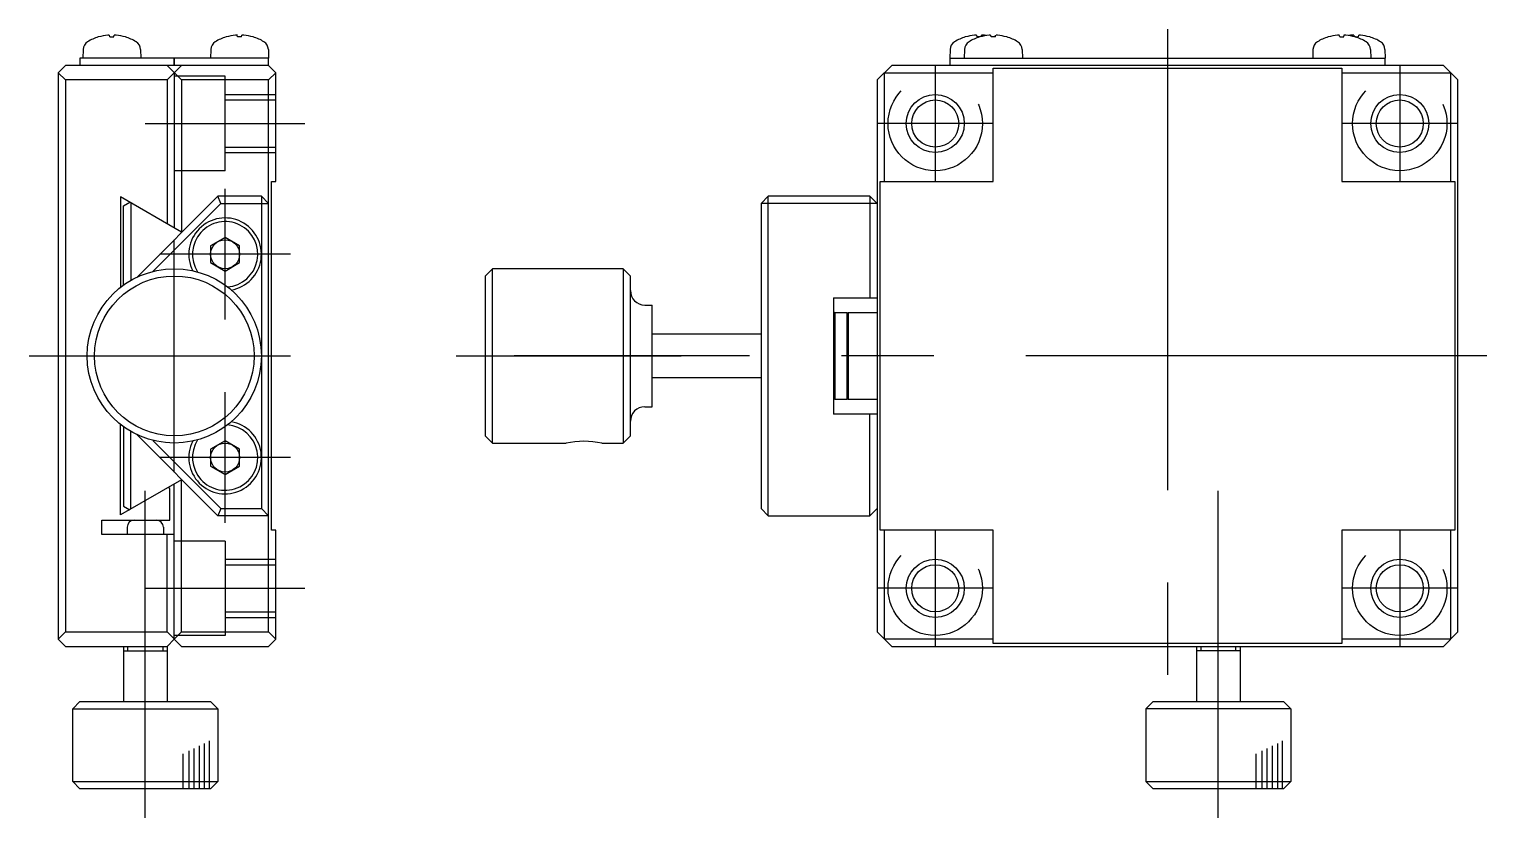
# Model space of a CAD drawing. Extents: x 1 to 234, y 0 to 160.
# Drawn here: x 133.3 to 233.7, y 69.1 to 123.4 of the extents above; entities that cross this region are included whole.
import ezdxf

# ---------------------------------------------------------------- set-up
doc = ezdxf.new("R2010")
doc.units = 0
doc.linetypes.add('CENTER', pattern=[50.8, 31.75, -6.35, 6.35, -6.35])
doc.linetypes.add('DASHED', pattern=[19.05, 12.7, -6.35])
doc.layers.get('0').update_dxf_attribs({"linetype": 'CONTINUOUS'})
doc.layers.add('CENTER', color=1, linetype='CENTER')

msp = doc.modelspace()

# ---------------------------------------------------------------- linework, layer by layer
at = {"color": 7, "linetype": 'CONTINUOUS'}
for p, q in [((138.07, 122.86), (138.07, 122.86)), ((138.85, 122.86), (138.83, 122.98)), ((138.85, 122.86), (139.13, 122.86)), ((139.13, 122.86), (139.15, 122.98)), ((139.91, 122.86), (139.91, 122.86)), ((146.87, 122.86), (146.87, 122.86)), ((147.65, 122.86), (147.63, 122.98)), ((147.93, 122.86), (147.65, 122.86)), ((147.93, 122.86), (147.95, 122.98)), ((148.71, 122.86), (148.71, 122.86)), ((197.79, 122.86), (197.79, 122.86)), ((198.54, 122.98), (198.57, 122.86)), ((198.79, 122.86), (198.57, 122.86)), ((198.79, 122.86), (198.79, 122.86)), ((198.87, 122.98), (198.85, 122.88)), ((199.57, 122.86), (199.54, 122.98)), ((199.85, 122.86), (199.57, 122.86)), ((199.85, 122.86), (199.87, 122.98)), ((200.63, 122.86), (200.62, 122.86)), ((222.79, 122.86), (222.79, 122.86)), ((223.57, 122.86), (223.54, 122.98)), ((223.57, 122.86), (223.85, 122.86)), ((223.85, 122.86), (223.87, 122.98)), ((224.54, 122.98), (224.57, 122.88)), ((224.62, 122.86), (224.85, 122.86)), ((224.62, 122.86), (224.63, 122.86)), ((224.87, 122.98), (224.85, 122.86)), ((225.62, 122.86), (225.63, 122.86)), ((137.01, 122), (136.99, 121.4)), ((140.97, 122), (140.99, 121.4)), ((145.81, 122), (145.79, 121.4)), ((149.77, 122), (149.79, 121.4)), ((196.73, 122), (196.71, 121.4)), ((197.73, 122), (197.71, 121.4)), ((201.69, 122), (201.71, 121.4)), ((221.73, 122), (221.71, 121.4)), ((225.69, 122), (225.71, 121.4)), ((226.69, 122), (226.71, 121.4)), ((135.79, 120.9), (135.29, 120.4)), ((149.79, 120.9), (135.79, 120.9)), ((136.79, 121.4), (136.79, 120.9)), ((149.79, 121.4), (136.79, 121.4)), ((143.79, 119.9), (142.79, 120.9)), ((142.79, 119.9), (143.79, 120.9)), ((143.29, 120.9), (143.29, 121.4)), ((143.29, 121.4), (143.29, 120.9)), ((149.79, 120.9), (149.79, 121.4)), ((150.29, 120.4), (149.79, 120.9)), ((192.71, 120.9), (191.71, 119.9)), ((230.71, 120.9), (192.71, 120.9)), ((196.71, 121.4), (226.71, 121.4)), ((196.71, 121.4), (196.71, 120.9)), ((199.71, 112.9), (199.71, 120.7)), ((199.71, 120.7), (223.71, 120.7)), ((223.71, 120.7), (223.71, 112.9)), ((226.71, 120.9), (226.71, 121.4)), ((231.71, 119.9), (230.71, 120.9)), ((135.29, 120.4), (135.29, 81.4)), ((135.79, 119.9), (135.29, 120.4)), ((142.79, 119.9), (135.79, 119.9)), ((135.79, 119.9), (135.79, 81.9)), ((142.79, 119.9), (142.79, 110)), ((143.29, 120.4), (143.29, 109.71)), ((149.79, 119.9), (143.79, 119.9)), ((143.79, 119.9), (143.79, 109.42)), ((149.79, 119.9), (150.29, 120.4)), ((149.79, 81.9), (149.79, 119.9)), ((150.29, 112.9), (150.29, 120.4)), ((191.71, 119.9), (191.71, 81.9)), ((192.21, 112.9), (192.21, 120.4)), ((192.21, 120.4), (199.71, 120.4)), ((223.71, 120.4), (231.21, 120.4)), ((231.21, 120.4), (231.21, 112.9)), ((231.71, 81.9), (231.71, 119.9)), ((149.99, 88.9), (149.99, 112.9)), ((149.99, 112.9), (150.29, 112.9)), ((191.91, 88.9), (191.91, 112.9)), ((191.91, 112.9), (199.71, 112.9)), ((223.71, 112.9), (231.51, 112.9)), ((231.51, 112.9), (231.51, 88.9)), ((143.79, 109.42), (139.59, 111.85)), ((139.59, 111.85), (139.59, 105.62)), ((139.79, 111.23), (140.23, 111.48)), ((146.29, 111.9), (140.71, 106.31)), ((149.29, 111.9), (146.29, 111.9)), ((146.5, 111.4), (146.29, 111.9)), ((149.29, 111.9), (149.29, 90.4)), ((149.29, 111.9), (149.79, 111.4)), ((184.21, 111.9), (183.71, 111.4)), ((191.21, 111.9), (184.21, 111.9)), ((184.21, 89.9), (184.21, 111.9)), ((191.21, 111.9), (191.71, 111.4)), ((191.21, 111.9), (191.21, 104.9)), ((139.79, 105.77), (139.79, 111.23)), ((140.29, 111.44), (140.29, 106.09)), ((141.81, 106.71), (146.5, 111.4)), ((146.5, 111.4), (149.79, 111.4)), ((183.71, 111.4), (183.71, 90.4)), ((191.71, 111.4), (183.71, 111.4)), ((146.79, 109.05), (145.79, 108.47)), ((145.79, 108.47), (145.79, 107.32)), ((147.79, 108.47), (146.79, 109.05)), ((147.79, 107.32), (147.79, 108.47)), ((145.79, 107.32), (146.79, 106.74)), ((146.79, 106.74), (147.79, 107.32)), ((165.21, 106.9), (164.71, 106.4)), ((174.21, 106.9), (165.21, 106.9)), ((165.21, 94.9), (165.21, 106.9)), ((174.71, 106.4), (174.21, 106.9)), ((174.21, 106.9), (174.21, 94.9)), ((164.71, 106.4), (164.71, 95.4)), ((174.71, 95.4), (174.71, 106.4)), ((188.71, 104.9), (188.71, 96.9)), ((188.71, 104.9), (191.71, 104.9)), ((175.71, 104.4), (176.21, 104.4)), ((176.21, 97.4), (176.21, 104.4)), ((188.81, 103.9), (188.71, 103.8)), ((188.81, 97.9), (188.81, 103.9)), ((188.81, 103.9), (189.61, 103.9)), ((189.61, 103.9), (189.71, 103.8)), ((189.61, 103.9), (189.61, 97.9)), ((189.71, 103.9), (189.71, 97.9)), ((189.71, 103.9), (191.71, 103.9)), ((183.71, 102.4), (176.21, 102.4)), ((183.71, 99.4), (176.21, 99.4)), ((188.81, 97.9), (188.71, 98)), ((189.61, 97.9), (188.81, 97.9)), ((189.71, 98), (189.61, 97.9)), ((191.71, 97.9), (189.71, 97.9)), ((175.71, 97.4), (176.21, 97.4)), ((191.71, 96.9), (188.71, 96.9)), ((191.21, 89.9), (191.21, 96.9)), ((139.59, 89.95), (139.59, 96.17)), ((139.79, 96.02), (139.79, 90.56)), ((140.29, 90.35), (140.29, 95.7)), ((146.29, 89.9), (140.71, 95.48)), ((164.71, 95.4), (165.21, 94.9)), ((174.21, 94.9), (174.71, 95.4)), ((141.81, 95.08), (146.5, 90.4)), ((146.79, 95.05), (145.79, 94.47)), ((145.79, 94.47), (145.79, 93.32)), ((147.79, 94.47), (146.79, 95.05)), ((147.79, 93.32), (147.79, 94.47)), ((165.21, 94.9), (170.28, 94.9)), ((172.74, 94.9), (174.21, 94.9)), ((145.79, 93.32), (146.79, 92.74)), ((146.79, 92.74), (147.79, 93.32)), ((143.79, 92.37), (139.59, 89.95)), ((142.99, 91.76), (142.86, 91.83)), ((142.99, 89.6), (142.99, 91.76)), ((143.29, 81.4), (143.29, 92.08)), ((143.79, 81.9), (143.79, 92.37)), ((139.79, 90.56), (140.23, 90.31)), ((146.5, 90.4), (146.29, 89.9)), ((146.5, 90.4), (149.29, 90.4)), ((149.29, 90.4), (149.79, 89.9)), ((183.71, 90.4), (184.21, 89.9)), ((191.71, 90.4), (191.21, 89.9)), ((138.29, 88.6), (138.29, 89.6)), ((138.29, 89.6), (142.99, 89.6)), ((149.79, 89.9), (146.29, 89.9)), ((184.21, 89.9), (191.21, 89.9)), ((143.29, 88.6), (138.29, 88.6)), ((140.04, 89.1), (140.04, 88.6)), ((142.54, 89.1), (142.54, 88.6)), ((142.79, 81.9), (142.79, 88.6)), ((150.29, 88.9), (149.99, 88.9)), ((150.29, 81.4), (150.29, 88.9)), ((199.71, 88.9), (191.91, 88.9)), ((192.21, 81.4), (192.21, 88.9)), ((199.71, 81.1), (199.71, 88.9)), ((231.51, 88.9), (223.71, 88.9)), ((223.71, 88.9), (223.71, 81.1)), ((231.21, 88.9), (231.21, 81.4)), ((135.79, 81.9), (135.29, 81.4)), ((135.29, 81.4), (135.79, 80.9)), ((135.79, 81.9), (142.79, 81.9)), ((142.79, 81.9), (143.79, 80.9)), ((142.79, 80.9), (143.29, 81.4)), ((143.29, 81.4), (143.79, 81.9)), ((143.79, 81.9), (149.79, 81.9)), ((149.79, 81.9), (150.29, 81.4)), ((149.79, 80.9), (150.29, 81.4)), ((191.71, 81.9), (192.71, 80.9)), ((199.71, 81.4), (192.21, 81.4)), ((231.21, 81.4), (223.71, 81.4)), ((230.71, 80.9), (231.71, 81.9)), ((135.79, 80.9), (142.79, 80.9)), ((139.79, 80.9), (139.79, 77.1)), ((139.79, 80.6), (142.79, 80.6)), ((142.79, 80.9), (142.79, 77.1)), ((143.79, 80.9), (149.79, 80.9)), ((192.71, 80.9), (230.71, 80.9)), ((223.71, 81.1), (199.71, 81.1)), ((213.71, 80.9), (213.71, 77.1)), ((216.71, 80.6), (213.71, 80.6)), ((216.71, 80.9), (216.71, 77.1)), ((136.29, 76.6), (136.79, 77.1)), ((136.29, 71.6), (136.29, 76.6)), ((136.29, 76.6), (146.29, 76.6)), ((136.79, 77.1), (145.79, 77.1)), ((145.79, 77.1), (146.29, 76.6)), ((146.29, 76.6), (146.29, 71.6)), ((210.71, 77.1), (210.21, 76.6)), ((220.21, 76.6), (210.21, 76.6)), ((210.21, 76.6), (210.21, 71.6)), ((210.71, 77.1), (219.71, 77.1)), ((219.71, 77.1), (220.21, 76.6)), ((220.21, 76.6), (220.21, 71.6)), ((136.79, 71.1), (136.29, 71.6)), ((136.29, 71.6), (146.29, 71.6)), ((146.29, 71.6), (145.79, 71.1)), ((210.21, 71.6), (220.21, 71.6)), ((210.71, 71.1), (210.21, 71.6)), ((219.71, 71.1), (220.21, 71.6)), ((145.79, 71.1), (136.79, 71.1)), ((219.71, 71.1), (210.71, 71.1))]:
    msp.add_line(p, q, dxfattribs=at)
at = {"color": 3, "linetype": 'DASHED'}
for p, q in [((146.79, 120.15), (143.29, 120.15)), ((146.79, 113.65), (146.79, 120.15)), ((146.79, 118.9), (150.29, 118.9)), ((146.79, 118.52), (150.29, 118.52)), ((146.79, 115.28), (150.29, 115.28)), ((146.79, 114.9), (150.29, 114.9)), ((146.79, 113.65), (143.29, 113.65)), ((146.79, 88.15), (143.29, 88.15)), ((146.79, 88.15), (146.79, 81.65)), ((146.79, 86.9), (150.29, 86.9)), ((146.79, 86.52), (150.29, 86.52)), ((146.79, 83.28), (150.29, 83.28)), ((146.79, 82.9), (150.29, 82.9)), ((146.79, 81.65), (143.29, 81.65))]:
    msp.add_line(p, q, dxfattribs=at)
at = {"color": 3, "linetype": 'CONTINUOUS'}
for p, q in [((140.09, 80.6), (140.09, 80.9)), ((142.49, 80.9), (142.49, 80.6)), ((214.01, 80.9), (214.01, 80.6)), ((216.41, 80.6), (216.41, 80.9)), ((145.72, 71.1), (145.72, 74.39)), ((219.63, 71.1), (219.63, 74.39)), ((143.91, 71.1), (143.91, 73.51)), ((144.31, 71.1), (144.31, 73.7)), ((144.67, 71.1), (144.67, 73.88)), ((145.03, 71.1), (145.03, 74.05)), ((145.38, 71.1), (145.38, 74.22)), ((217.82, 71.1), (217.82, 73.51)), ((218.22, 71.1), (218.22, 73.7)), ((218.58, 71.1), (218.58, 73.88)), ((218.94, 71.1), (218.94, 74.05)), ((219.3, 71.1), (219.3, 74.22))]:
    msp.add_line(p, q, dxfattribs=at)
at = {"color": 3, "linetype": 'DASHED'}
for centre in [(195.71, 116.9), (227.71, 116.9), (195.71, 84.9), (227.71, 84.9)]:
    msp.add_circle(centre, 3.25, dxfattribs=at)
at = {"color": 3, "linetype": 'CONTINUOUS'}
for centre in [(195.71, 116.9), (195.71, 116.9), (227.71, 116.9), (227.71, 116.9), (195.71, 84.9), (195.71, 84.9), (227.71, 84.9), (227.71, 84.9)]:
    msp.add_circle(centre, 2, dxfattribs=at)
at = {"color": 7, "linetype": 'CONTINUOUS'}
for centre, radius in [((195.71, 116.9), 1.62), ((195.71, 116.9), 1.62), ((227.71, 116.9), 1.62), ((227.71, 116.9), 1.62), ((146.79, 107.9), 1), ((143.29, 100.9), 6), ((143.29, 100.9), 5.5), ((146.79, 93.9), 1), ((195.71, 84.9), 1.62), ((195.71, 84.9), 1.62), ((227.71, 84.9), 1.62), ((227.71, 84.9), 1.62)]:
    msp.add_circle(centre, radius, dxfattribs=at)
for centre, radius, start, end in [((137.65, 121.98), 0.64, 121.5446, 178), ((138.99, 119.8), 3.2, 107.0112, 121.5446), ((138.07, 122.8), 0.06, 90, 107.0112), ((138.99, 119.79), 3.2, 95.1036, 106.5563), ((138.83, 121.58), 1.4, 94.1078, 95.1029), ((138.82, 121.69), 1.3, 93.5748, 94.1087), ((138.81, 121.85), 1.13, 92.9817, 93.5774), ((138.81, 121.94), 1.05, 92.6641, 92.9757), ((138.8, 122.05), 0.934, 92.0162, 92.346), ((138.8, 121.99), 0.997, 92.3457, 92.6644), ((138.8, 122.2), 0.78, 91.3046, 91.6716), ((138.8, 122.12), 0.861, 91.6711, 92.0166), ((138.79, 122.38), 0.599, 90.4768, 90.9104), ((138.79, 122.29), 0.691, 90.9096, 91.3052), ((138.79, 122.53), 0.455, 89.4733, 89.9941), ((138.79, 122.47), 0.509, 89.9944, 90.4772), ((138.79, 122.69), 0.289, 87.5625, 88.2775), ((138.79, 122.64), 0.345, 88.2758, 88.9072), ((138.79, 122.58), 0.401, 88.9059, 89.4744), ((138.8, 122.84), 0.14, 84.5775, 85.7682), ((138.8, 122.8), 0.185, 85.7629, 86.7417), ((138.8, 122.75), 0.235, 86.7382, 87.565), ((138.82, 122.95), 0.0345, 75.9905, 78.9729), ((138.81, 122.93), 0.0515, 78.9531, 81.2579), ((138.81, 122.91), 0.0731, 81.2458, 83.0922), ((138.81, 122.88), 0.101, 83.0905, 84.5857), ((138.83, 122.98), 0.00148, 19.6669, 43.3371), ((138.83, 122.98), 0.00311, 43.3227, 57.7343), ((138.83, 122.97), 0.00652, 57.5517, 66.4044), ((138.82, 122.97), 0.0125, 66.2782, 72.0517), ((138.82, 122.96), 0.0216, 71.9892, 76.0248), ((139.16, 122.98), 0.00149, 136.5817, 160.3817), ((139.17, 122.91), 0.0743, 96.76, 98.5945), ((139.17, 122.93), 0.0521, 98.5872, 100.8923), ((139.17, 122.95), 0.0349, 100.8752, 103.8584), ((139.16, 122.96), 0.0218, 103.8258, 107.8701), ((139.16, 122.97), 0.0126, 107.8135, 113.5909), ((139.16, 122.97), 0.00663, 113.5023, 122.3202), ((139.16, 122.98), 0.00314, 122.1697, 136.6307), ((139.19, 122.75), 0.237, 92.4277, 93.2444), ((139.18, 122.79), 0.189, 93.2412, 94.1991), ((139.18, 122.84), 0.145, 94.1944, 95.3472), ((139.18, 122.88), 0.106, 95.34, 96.7702), ((139.19, 122.59), 0.392, 90.5113, 91.0864), ((139.19, 122.64), 0.341, 91.0851, 91.7193), ((139.19, 122.7), 0.288, 91.7176, 92.43), ((139.19, 122.46), 0.528, 89.5106, 89.9824), ((139.19, 122.54), 0.444, 89.9823, 90.5114), ((139.19, 122.28), 0.702, 88.6921, 89.0853), ((139.19, 122.37), 0.616, 89.0846, 89.5116), ((139.19, 122.13), 0.859, 87.9766, 88.3253), ((139.19, 122.2), 0.784, 88.3249, 88.6926), ((139.18, 121.98), 1, 86.9939, 87.6385), ((139.18, 122.06), 0.924, 87.6419, 87.9769), ((139.17, 121.83), 1.15, 86.4067, 86.99), ((139.16, 121.67), 1.31, 85.8844, 86.4094), ((139.16, 121.59), 1.4, 85.3897, 85.8866), ((139.16, 121.6), 1.38, 84.8969, 85.3919), ((139, 119.79), 3.2, 73.4437, 84.8964), ((139.91, 122.8), 0.06, 72.9888, 90), ((138.99, 119.8), 3.2, 58.4554, 72.9888), ((140.33, 121.98), 0.64, 2, 58.4554), ((146.45, 121.98), 0.64, 121.5446, 178), ((147.79, 119.8), 3.2, 107.0112, 121.5446), ((146.87, 122.8), 0.06, 90, 107.0112), ((147.79, 119.79), 3.2, 95.1036, 106.5563), ((147.63, 121.6), 1.38, 94.6081, 95.1031), ((147.63, 121.59), 1.4, 94.1134, 94.6103), ((147.62, 121.67), 1.31, 93.5906, 94.1156), ((147.61, 121.83), 1.15, 93.01, 93.5933), ((147.6, 121.98), 1, 92.3615, 93.0061), ((147.6, 122.06), 0.924, 92.0231, 92.3581), ((147.6, 122.13), 0.859, 91.6747, 92.0234), ((147.6, 122.2), 0.784, 91.3074, 91.6751), ((147.59, 122.28), 0.702, 90.9147, 91.3079), ((147.59, 122.37), 0.616, 90.4884, 90.9154), ((147.59, 122.46), 0.528, 90.0176, 90.4894), ((147.59, 122.54), 0.444, 89.4886, 90.0177), ((147.59, 122.59), 0.392, 88.9136, 89.4887), ((147.59, 122.64), 0.341, 88.2807, 88.9149), ((147.59, 122.7), 0.288, 87.57, 88.2824), ((147.6, 122.75), 0.237, 86.7556, 87.5723), ((147.6, 122.79), 0.189, 85.8009, 86.7588), ((147.6, 122.84), 0.145, 84.6528, 85.8056), ((147.61, 122.88), 0.106, 83.2298, 84.66), ((147.61, 122.91), 0.0743, 81.4055, 83.24), ((147.61, 122.93), 0.0521, 79.1077, 81.4128), ((147.62, 122.95), 0.0349, 76.1416, 79.1248), ((147.62, 122.96), 0.0218, 72.1299, 76.1742), ((147.62, 122.97), 0.0126, 66.4091, 72.1865), ((147.63, 122.97), 0.00663, 57.6798, 66.4977), ((147.63, 122.98), 0.00314, 43.3693, 57.8303), ((147.63, 122.98), 0.00149, 19.6183, 43.4183), ((147.96, 122.98), 0.00148, 136.6629, 160.3331), ((147.96, 122.98), 0.00311, 122.2657, 136.6773), ((147.96, 122.97), 0.00652, 113.5956, 122.4483), ((147.96, 122.97), 0.0125, 107.9483, 113.7218), ((147.96, 122.96), 0.0216, 103.9752, 108.0108), ((147.97, 122.95), 0.0345, 101.0271, 104.0095), ((147.97, 122.93), 0.0515, 98.7421, 101.0469), ((147.97, 122.91), 0.0731, 96.9078, 98.7542), ((147.98, 122.88), 0.101, 95.4143, 96.9095), ((147.98, 122.84), 0.14, 94.2318, 95.4225), ((147.98, 122.8), 0.185, 93.2583, 94.2371), ((147.99, 122.75), 0.235, 92.435, 93.2618), ((147.99, 122.69), 0.289, 91.7225, 92.4375), ((147.99, 122.64), 0.345, 91.0928, 91.7242), ((147.99, 122.58), 0.401, 90.5256, 91.0941), ((147.99, 122.53), 0.455, 90.0059, 90.5267), ((147.99, 122.47), 0.509, 89.5228, 90.0056), ((147.99, 122.38), 0.599, 89.0896, 89.5232), ((147.99, 122.29), 0.691, 88.6948, 89.0904), ((147.99, 122.2), 0.78, 88.3284, 88.6954), ((147.99, 122.12), 0.861, 87.9834, 88.3289), ((147.98, 122.05), 0.934, 87.654, 87.9838), ((147.98, 121.99), 0.997, 87.3356, 87.6543), ((147.98, 121.94), 1.05, 87.0243, 87.3359), ((147.97, 121.85), 1.13, 86.4226, 87.0183), ((147.96, 121.69), 1.3, 85.8913, 86.4252), ((147.96, 121.58), 1.4, 84.8971, 85.8922), ((147.8, 119.79), 3.2, 73.4437, 84.8964), ((148.71, 122.8), 0.06, 72.9888, 90), ((147.79, 119.8), 3.2, 58.4554, 72.9888), ((149.13, 121.98), 0.64, 2, 58.4554), ((197.37, 121.98), 0.64, 121.5446, 178), ((198.71, 119.8), 3.2, 107.0112, 121.5446), ((198.37, 121.98), 0.64, 121.5446, 178), ((197.79, 122.8), 0.06, 90, 107.0112), ((198.68, 119.92), 3.07, 94.8569, 106.8029), ((199.71, 119.8), 3.2, 107.0112, 121.5446), ((198.54, 121.6), 1.38, 94.6081, 95.1031), ((198.54, 121.59), 1.4, 94.1134, 94.6103), ((198.54, 121.67), 1.31, 93.5906, 94.1156), ((198.53, 121.83), 1.15, 93.01, 93.5933), ((198.52, 121.98), 1, 92.3615, 93.0061), ((198.51, 122.06), 0.924, 92.0231, 92.3581), ((198.51, 122.13), 0.859, 91.6747, 92.0234), ((198.51, 122.2), 0.784, 91.3074, 91.6751), ((198.51, 122.28), 0.702, 90.9147, 91.3079), ((198.51, 122.37), 0.616, 90.4884, 90.9154), ((198.51, 122.46), 0.528, 90.0176, 90.4894), ((198.51, 122.54), 0.444, 89.4886, 90.0177), ((198.51, 122.59), 0.392, 88.9136, 89.4887), ((198.51, 122.64), 0.341, 88.2807, 88.9149), ((198.51, 122.7), 0.288, 87.57, 88.2824), ((198.51, 122.75), 0.237, 86.7556, 87.5723), ((198.51, 122.79), 0.189, 85.8009, 86.7588), ((198.52, 122.84), 0.145, 84.6528, 85.8056), ((198.52, 122.88), 0.106, 83.2298, 84.66), ((198.52, 122.91), 0.0743, 81.4055, 83.24), ((198.53, 122.93), 0.0521, 79.1077, 81.4128), ((198.53, 122.95), 0.0349, 76.1416, 79.1248), ((198.53, 122.96), 0.0218, 72.1299, 76.1742), ((198.54, 122.97), 0.0126, 66.4091, 72.1865), ((198.54, 122.97), 0.00663, 57.6798, 66.4977), ((198.54, 122.98), 0.00314, 43.3693, 57.8303), ((198.54, 122.98), 0.00149, 19.6183, 43.4183), ((198.79, 122.8), 0.06, 90, 107.0112), ((199.7, 119.79), 3.2, 95.1037, 106.5562), ((198.87, 122.98), 0.00148, 136.6629, 160.3331), ((198.87, 122.98), 0.00311, 122.2657, 136.6773), ((198.87, 122.97), 0.00652, 113.5956, 122.4483), ((198.88, 122.97), 0.0125, 107.9483, 113.7218), ((198.88, 122.96), 0.0216, 103.9752, 108.0108), ((198.88, 122.95), 0.0345, 101.0271, 104.0095), ((198.89, 122.93), 0.0515, 98.7421, 101.0469), ((198.89, 122.91), 0.0731, 96.9078, 98.7542), ((198.89, 122.88), 0.101, 95.4143, 96.9095), ((198.9, 122.84), 0.14, 94.2318, 95.4225), ((198.9, 122.8), 0.185, 93.2583, 94.2371), ((198.9, 122.75), 0.235, 92.435, 93.2618), ((198.9, 122.69), 0.289, 91.7225, 92.4375), ((198.91, 122.64), 0.345, 91.0928, 91.7242), ((198.91, 122.58), 0.401, 90.5256, 91.0941), ((198.91, 122.53), 0.455, 90.0059, 90.5267), ((198.91, 122.47), 0.509, 89.5228, 90.0056), ((198.91, 122.38), 0.599, 89.0896, 89.5232), ((198.91, 122.29), 0.691, 88.6948, 89.0904), ((198.9, 122.2), 0.78, 88.3284, 88.6954), ((198.9, 122.12), 0.861, 87.9834, 88.3289), ((198.9, 122.05), 0.934, 87.654, 87.9838), ((198.9, 121.99), 0.997, 87.3356, 87.6543), ((198.89, 121.94), 1.05, 87.0243, 87.3359), ((198.89, 121.85), 1.13, 86.4226, 87.0183), ((198.88, 121.69), 1.3, 85.8913, 86.4252), ((198.87, 121.58), 1.4, 84.8971, 85.8922), ((198.71, 119.79), 3.21, 81.0978, 84.8948), ((199.54, 121.6), 1.38, 94.6081, 95.1031), ((199.54, 121.59), 1.4, 94.1134, 94.6103), ((199.54, 121.67), 1.31, 93.5906, 94.1156), ((199.53, 121.83), 1.15, 93.01, 93.5933), ((199.52, 121.98), 1, 92.3615, 93.0061), ((199.51, 122.06), 0.924, 92.0231, 92.3581), ((199.51, 122.13), 0.859, 91.6747, 92.0234), ((199.51, 122.2), 0.784, 91.3074, 91.6751), ((199.51, 122.28), 0.702, 90.9147, 91.3079), ((199.51, 122.37), 0.616, 90.4884, 90.9154), ((199.51, 122.46), 0.528, 90.0176, 90.4894), ((199.51, 122.54), 0.444, 89.4886, 90.0177), ((199.51, 122.59), 0.392, 88.9136, 89.4887), ((199.51, 122.64), 0.341, 88.2807, 88.9149), ((199.51, 122.7), 0.288, 87.57, 88.2824), ((199.51, 122.75), 0.237, 86.7556, 87.5723), ((199.51, 122.79), 0.189, 85.8009, 86.7588), ((199.52, 122.84), 0.145, 84.6528, 85.8056), ((199.52, 122.88), 0.106, 83.2298, 84.66), ((199.52, 122.91), 0.0743, 81.4055, 83.24), ((199.53, 122.93), 0.0521, 79.1077, 81.4128), ((199.53, 122.95), 0.0349, 76.1416, 79.1248), ((199.53, 122.96), 0.0218, 72.1299, 76.1742), ((199.54, 122.97), 0.0126, 66.4091, 72.1865), ((199.54, 122.97), 0.00663, 57.6798, 66.4977), ((199.54, 122.98), 0.00314, 43.3693, 57.8303), ((199.54, 122.98), 0.00149, 19.6183, 43.4183), ((199.87, 122.98), 0.00148, 136.6629, 160.3331), ((199.87, 122.98), 0.00311, 122.2657, 136.6773), ((199.87, 122.97), 0.00652, 113.5956, 122.4483), ((199.88, 122.97), 0.0125, 107.9483, 113.7218), ((199.88, 122.96), 0.0216, 103.9752, 108.0108), ((199.88, 122.95), 0.0345, 101.0271, 104.0095), ((199.89, 122.93), 0.0515, 98.7421, 101.0469), ((199.89, 122.91), 0.0731, 96.9078, 98.7542), ((199.89, 122.88), 0.101, 95.4143, 96.9095), ((199.9, 122.84), 0.14, 94.2318, 95.4225), ((199.9, 122.8), 0.185, 93.2583, 94.2371), ((199.9, 122.75), 0.235, 92.435, 93.2618), ((199.9, 122.69), 0.289, 91.7225, 92.4375), ((199.91, 122.64), 0.345, 91.0928, 91.7242), ((199.91, 122.58), 0.401, 90.5256, 91.0941), ((199.91, 122.53), 0.455, 90.0059, 90.5267), ((199.91, 122.47), 0.509, 89.5228, 90.0056), ((199.91, 122.38), 0.599, 89.0896, 89.5232), ((199.91, 122.29), 0.691, 88.6948, 89.0904), ((199.9, 122.2), 0.78, 88.3284, 88.6954), ((199.9, 122.12), 0.861, 87.9834, 88.3289), ((199.9, 122.05), 0.934, 87.654, 87.9838), ((199.9, 121.99), 0.997, 87.3356, 87.6543), ((199.89, 121.94), 1.05, 87.0243, 87.3359), ((199.89, 121.85), 1.13, 86.4226, 87.0183), ((199.88, 121.69), 1.3, 85.8913, 86.4252), ((199.87, 121.58), 1.4, 84.8971, 85.8922), ((199.71, 119.79), 3.2, 73.4437, 84.8964), ((200.63, 122.8), 0.06, 72.9888, 90), ((199.71, 119.8), 3.2, 58.4554, 72.9888), ((201.05, 121.98), 0.64, 2, 58.4554), ((222.37, 121.98), 0.64, 121.5446, 178), ((223.71, 119.8), 3.2, 107.0112, 121.5446), ((222.79, 122.8), 0.06, 90, 107.0112), ((223.7, 119.79), 3.2, 95.1036, 106.5563), ((223.54, 121.58), 1.4, 94.1078, 95.1029), ((223.53, 121.69), 1.3, 93.5748, 94.1087), ((223.52, 121.85), 1.13, 92.9817, 93.5774), ((223.52, 121.99), 0.997, 92.3457, 92.6644), ((223.52, 121.94), 1.05, 92.6641, 92.9757), ((223.51, 122.12), 0.861, 91.6711, 92.0166), ((223.52, 122.05), 0.934, 92.0162, 92.346), ((223.51, 122.29), 0.691, 90.9096, 91.3052), ((223.51, 122.2), 0.78, 91.3046, 91.6716), ((223.51, 122.47), 0.509, 89.9944, 90.4772), ((223.51, 122.38), 0.599, 90.4768, 90.9104), ((223.51, 122.64), 0.345, 88.2758, 88.9072), ((223.51, 122.58), 0.401, 88.9059, 89.4744), ((223.51, 122.53), 0.455, 89.4733, 89.9941), ((223.51, 122.75), 0.235, 86.7382, 87.565), ((223.51, 122.69), 0.289, 87.5625, 88.2775), ((223.52, 122.91), 0.0731, 81.2458, 83.0922), ((223.52, 122.88), 0.101, 83.0905, 84.5857), ((223.52, 122.84), 0.14, 84.5775, 85.7682), ((223.51, 122.8), 0.185, 85.7629, 86.7417), ((223.54, 122.98), 0.00148, 19.6669, 43.3371), ((223.54, 122.98), 0.00311, 43.3227, 57.7343), ((223.54, 122.97), 0.00652, 57.5517, 66.4044), ((223.54, 122.97), 0.0125, 66.2782, 72.0517), ((223.53, 122.96), 0.0216, 71.9892, 76.0248), ((223.53, 122.95), 0.0345, 75.9905, 78.9729), ((223.53, 122.93), 0.0515, 78.9531, 81.2579), ((223.88, 122.95), 0.0349, 100.8752, 103.8584), ((223.88, 122.96), 0.0218, 103.8258, 107.8701), ((223.88, 122.97), 0.0126, 107.8135, 113.5909), ((223.87, 122.97), 0.00663, 113.5023, 122.3202), ((223.87, 122.98), 0.00314, 122.1697, 136.6307), ((223.87, 122.98), 0.00149, 136.5817, 160.3817), ((223.9, 122.84), 0.145, 94.1944, 95.3472), ((223.89, 122.88), 0.106, 95.34, 96.7702), ((223.89, 122.91), 0.0743, 96.76, 98.5945), ((223.89, 122.93), 0.0521, 98.5872, 100.8923), ((223.9, 122.7), 0.288, 91.7176, 92.43), ((223.9, 122.75), 0.237, 92.4277, 93.2444), ((223.9, 122.79), 0.189, 93.2412, 94.1991), ((223.91, 122.54), 0.444, 89.9823, 90.5114), ((223.91, 122.59), 0.392, 90.5113, 91.0864), ((223.91, 122.64), 0.341, 91.0851, 91.7193), ((223.91, 122.37), 0.616, 89.0846, 89.5116), ((223.91, 122.46), 0.528, 89.5106, 89.9824), ((223.9, 122.2), 0.784, 88.3249, 88.6926), ((223.91, 122.28), 0.702, 88.6921, 89.0853), ((223.9, 122.06), 0.924, 87.6419, 87.9769), ((223.9, 122.13), 0.859, 87.9766, 88.3253), ((223.9, 121.98), 1, 86.9939, 87.6385), ((223.89, 121.83), 1.15, 86.4067, 86.99), ((223.88, 121.67), 1.31, 85.8844, 86.4094), ((223.87, 121.59), 1.4, 85.3897, 85.8866), ((223.87, 121.6), 1.38, 84.8969, 85.3919), ((223.71, 119.79), 3.2, 73.4438, 84.8963), ((224.7, 119.79), 3.21, 95.1052, 98.9022), ((224.54, 121.58), 1.4, 94.1078, 95.1029), ((224.53, 121.69), 1.3, 93.5748, 94.1087), ((224.52, 121.85), 1.13, 92.9817, 93.5774), ((224.52, 121.99), 0.997, 92.3457, 92.6644), ((224.52, 121.94), 1.05, 92.6641, 92.9757), ((224.51, 122.12), 0.861, 91.6711, 92.0166), ((224.52, 122.05), 0.934, 92.0162, 92.346), ((224.51, 122.29), 0.691, 90.9096, 91.3052), ((224.51, 122.2), 0.78, 91.3046, 91.6716), ((224.51, 122.47), 0.509, 89.9944, 90.4772), ((224.51, 122.38), 0.599, 90.4768, 90.9104), ((224.51, 122.64), 0.345, 88.2758, 88.9072), ((224.51, 122.58), 0.401, 88.9059, 89.4744), ((224.51, 122.53), 0.455, 89.4733, 89.9941), ((224.51, 122.75), 0.235, 86.7382, 87.565), ((224.51, 122.69), 0.289, 87.5625, 88.2775), ((224.52, 122.91), 0.0731, 81.2458, 83.0922), ((224.52, 122.88), 0.101, 83.0905, 84.5857), ((224.52, 122.84), 0.14, 84.5775, 85.7682), ((224.51, 122.8), 0.185, 85.7629, 86.7417), ((224.54, 122.98), 0.00148, 19.6669, 43.3371), ((224.54, 122.98), 0.00311, 43.3227, 57.7343), ((224.54, 122.97), 0.00652, 57.5517, 66.4044), ((224.54, 122.97), 0.0125, 66.2782, 72.0517), ((224.53, 122.96), 0.0216, 71.9892, 76.0248), ((224.53, 122.95), 0.0345, 75.9905, 78.9729), ((224.53, 122.93), 0.0515, 78.9531, 81.2579), ((224.63, 122.8), 0.06, 72.9888, 90), ((223.71, 119.8), 3.2, 58.4554, 72.9888), ((224.88, 122.95), 0.0349, 100.8752, 103.8584), ((224.88, 122.96), 0.0218, 103.8258, 107.8701), ((224.88, 122.97), 0.0126, 107.8135, 113.5909), ((224.87, 122.97), 0.00663, 113.5023, 122.3202), ((224.87, 122.98), 0.00314, 122.1697, 136.6307), ((224.87, 122.98), 0.00149, 136.5817, 160.3817), ((224.9, 122.84), 0.145, 94.1944, 95.3472), ((224.89, 122.88), 0.106, 95.34, 96.7702), ((224.89, 122.91), 0.0743, 96.76, 98.5945), ((224.89, 122.93), 0.0521, 98.5872, 100.8923), ((224.9, 122.7), 0.288, 91.7176, 92.43), ((224.9, 122.75), 0.237, 92.4277, 93.2444), ((224.9, 122.79), 0.189, 93.2412, 94.1991), ((224.91, 122.54), 0.444, 89.9823, 90.5114), ((224.91, 122.59), 0.392, 90.5113, 91.0864), ((224.91, 122.64), 0.341, 91.0851, 91.7193), ((224.91, 122.37), 0.616, 89.0846, 89.5116), ((224.91, 122.46), 0.528, 89.5106, 89.9824), ((224.9, 122.2), 0.784, 88.3249, 88.6926), ((224.91, 122.28), 0.702, 88.6921, 89.0853), ((224.9, 122.06), 0.924, 87.6419, 87.9769), ((224.9, 122.13), 0.859, 87.9766, 88.3253), ((224.9, 121.98), 1, 86.9939, 87.6385), ((224.89, 121.83), 1.15, 86.4067, 86.99), ((224.88, 121.67), 1.31, 85.8844, 86.4094), ((224.87, 121.59), 1.4, 85.3897, 85.8866), ((224.87, 121.6), 1.38, 84.8969, 85.3919), ((224.74, 119.92), 3.07, 73.1971, 85.1431), ((225.05, 121.98), 0.64, 2, 58.4554), ((225.63, 122.8), 0.06, 72.9888, 90), ((224.71, 119.8), 3.2, 58.4554, 72.9888), ((226.05, 121.98), 0.64, 2, 58.4554), ((146.79, 107.9), 2.5, 279.8262, 207.0437), ((146.79, 107.9), 2.25, 274.0387, 212.8312), ((175.71, 105.4), 1, 180, 270), ((175.71, 96.4), 1, 90, 180), ((146.79, 93.9), 2.5, 152.9563, 80.1738), ((146.79, 93.9), 2.25, 147.1688, 85.9613), ((171.51, 89.02), 6, 78.1754, 101.8246), ((140.54, 89.1), 0.5, 90, 180), ((142.04, 89.1), 0.5, 0, 90)]:
    msp.add_arc(centre, radius, start, end, dxfattribs=at)
at = {"layer": 'CENTER', "color": 1, "linetype": 'CENTER'}
for p, q in [((211.71, 123.4), (211.71, 78.9)), ((195.71, 120.9), (195.71, 112.9)), ((195.71, 120.9), (195.71, 112.9)), ((227.71, 120.9), (227.71, 112.9)), ((227.71, 120.9), (227.71, 112.9)), ((141.29, 116.9), (152.29, 116.9)), ((199.71, 116.9), (191.71, 116.9)), ((199.71, 116.9), (191.71, 116.9)), ((231.71, 116.9), (223.71, 116.9)), ((231.71, 116.9), (223.71, 116.9)), ((146.79, 103.4), (146.79, 112.4)), ((143.29, 92.9), (143.29, 108.9)), ((151.29, 107.9), (142.29, 107.9)), ((133.29, 100.9), (151.29, 100.9)), ((162.71, 100.9), (178.21, 100.9)), ((233.71, 100.9), (166.71, 100.9)), ((146.79, 89.4), (146.79, 98.4)), ((151.29, 93.9), (142.29, 93.9)), ((141.29, 69.1), (141.29, 91.6)), ((215.21, 69.1), (215.21, 91.6)), ((195.71, 88.9), (195.71, 80.9)), ((195.71, 88.9), (195.71, 80.9)), ((227.71, 88.9), (227.71, 80.9)), ((227.71, 88.9), (227.71, 80.9)), ((141.29, 84.9), (152.29, 84.9)), ((199.71, 84.9), (191.71, 84.9)), ((199.71, 84.9), (191.71, 84.9)), ((231.71, 84.9), (223.71, 84.9)), ((231.71, 84.9), (223.71, 84.9))]:
    msp.add_line(p, q, dxfattribs=at)

doc.saveas('drawing.dxf')
